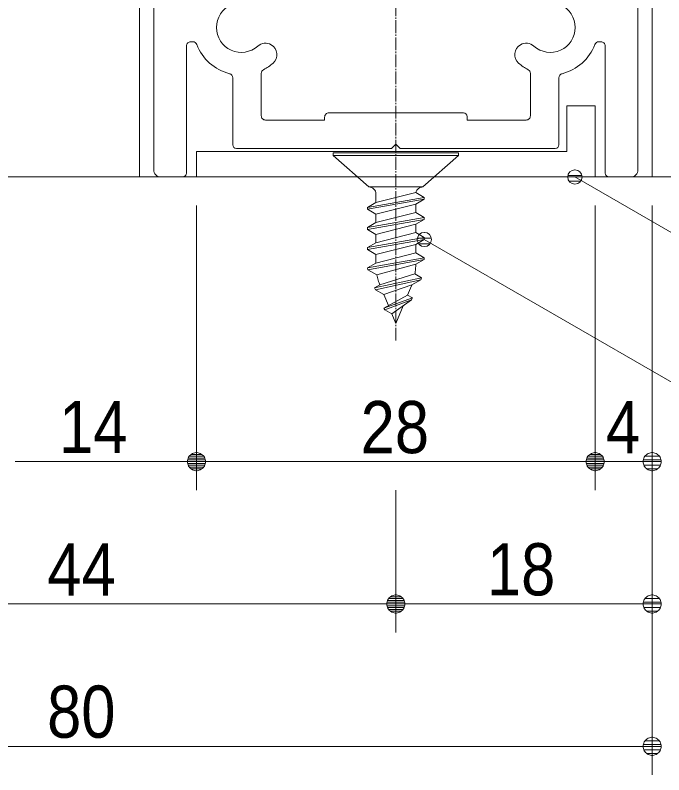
# Model space of a CAD drawing. Units: millimetres, scale not verified, with parts at other scales. Extents: x -6062 to 6062, y -3045 to 3045.
# Drawn here: x 803 to 1259, y -2420 to -1886 of the extents above; entities that cross this region are included whole.
import ezdxf
from ezdxf.enums import TextEntityAlignment as Align

# ---------------------------------------------------------------- set-up
doc = ezdxf.new("R2010")
doc.units = ezdxf.units.MM
doc.header["$LTSCALE"] = 20
doc.linetypes.add('CHAIN2', pattern=[12, 9, -1, 1, -1])
for name, color, linetype, lineweight in [('0-0_2寸法-1', 7, 'Continuous', 9), ('0-1_0', 7, 'Continuous', 9), ('0-2_2寸法-3', 7, 'Continuous', 9), ('0-4_3一般', 7, 'Continuous', 9)]:
    doc.layers.add(name, color=color, linetype=linetype, lineweight=lineweight)
doc.styles.add('ＭＳ Ｐゴシック', font='')
doc.styles.get('ＭＳ Ｐゴシック').set_extended_font_data('MS PGothic')

# ---------------------------------------------------------------- blocks, each defined once
blk = doc.blocks.new('グループ-57')
at = {"layer": '0-4_3一般', "linetype": 'CHAIN2'}
blk.add_line((57163.7, -29158.5), (57163.7, -42307.3), dxfattribs=at)
at = {"layer": '0-4_3一般'}
for p, q in [((53763.7, -29460), (53763.7, -39900)), ((60563.7, -39900), (60563.7, -29460)), ((54311.5, -38100), (54283.7, -38100)), ((60015.8, -38100), (60043.7, -38100)), ((54223.7, -38160), (54223.7, -39940)), ((60103.7, -39940), (60103.7, -38160)), ((54873.7, -39550), (54873.7, -38607.5)), ((55273.7, -39140), (55273.7, -38546)), ((59053.7, -39140), (59053.7, -38546)), ((59453.7, -39550), (59453.7, -38607.5)), ((56163.7, -39200), (56163.7, -39160)), ((58113.7, -39100), (56223.7, -39100)), ((58163.7, -39200), (58163.7, -39150)), ((56163.7, -39200), (55333.7, -39200)), ((58993.7, -39200), (58163.7, -39200)), ((57163.7, -39540), (57223.7, -39600)), ((59403.7, -39600), (57223.7, -39600)), ((54163.7, -40000), (53863.7, -40000)), ((60463.7, -40000), (60163.7, -40000))]:
    blk.add_line(p, q, dxfattribs=at)
blk.add_lwpolyline([(57163.7, -39540), (57103.7, -39600), (54923.7, -39600)], dxfattribs=at)
for centre, radius, start, end in [((54993.7, -37900), 350, 114.14194, 180), ((59333.7, -37900), 350, 0, 65.85806), ((54993.7, -37900), 350, 180, 245.85806), ((59333.7, -37900), 350, 294.14194, 0), ((54283.7, -38160), 60, 90, 135), ((54311.5, -38160), 60, 55.43241, 90), ((60015.8, -38160), 60, 90, 124.56759), ((60043.7, -38160), 60, 45, 90), ((54283.7, -38160), 60, 135, 180), ((54311.5, -38160), 60, 20.86482, 55.43241), ((54993.7, -37900), 670, 200.86482, 228.29494), ((54993.7, -37900), 350, 245.85806, 311.71611), ((55333, -38280.7), 160, 95.85806, 131.71611), ((55333, -38280.7), 160, 60, 95.85806), ((55333, -38280.7), 160, 5.85806, 60), ((58994.3, -38280.7), 160, 120, 174.14194), ((58994.3, -38280.7), 160, 84.14194, 120), ((58994.3, -38280.7), 160, 48.28389, 84.14194), ((59333.7, -37900), 350, 228.28389, 294.14194), ((59333.7, -37900), 670, 311.70506, 339.13518), ((60015.8, -38160), 60, 124.56759, 159.13518), ((60043.7, -38160), 60, 0, 45), ((55333, -38280.7), 160, 311.71611, 5.85806), ((58994.3, -38280.7), 160, 174.14194, 228.28389), ((54993.7, -37900), 670, 228.29494, 255.72505), ((54993.7, -37900), 670, 304.73755, 311.71611), ((59333.7, -37900), 670, 228.28389, 235.26245), ((59333.7, -37900), 670, 284.27495, 311.70506), ((55333.7, -38546), 60, 148.8795, 180), ((55333.7, -38546), 60, 117.75899, 148.8795), ((54993.7, -37900), 670, 297.75899, 304.73755), ((59333.7, -37900), 670, 235.26245, 242.24101), ((58993.7, -38546), 60, 31.1205, 62.24101), ((58993.7, -38546), 60, 0, 31.1205), ((54813.7, -38607.5), 60, 37.86252, 75.72505), ((54813.7, -38607.5), 60, 0, 37.86252), ((59513.7, -38607.5), 60, 142.13748, 180), ((59513.7, -38607.5), 60, 104.27495, 142.13748), ((55333.7, -39140), 60, 180, 225), ((56223.7, -39160), 60, 135, 180), ((56223.7, -39160), 60, 90, 135), ((58113.7, -39150), 50, 45, 90), ((58113.7, -39150), 50, 0, 45), ((58993.7, -39140), 60, 315, 0), ((55333.7, -39140), 60, 225, 270), ((58993.7, -39140), 60, 270, 315), ((54923.7, -39550), 50, 180, 225), ((54923.7, -39550), 50, 225, 270), ((59403.7, -39550), 50, 270, 315), ((59403.7, -39550), 50, 315, 0), ((53863.7, -39900), 100, 180, 225), ((60463.7, -39900), 100, 315, 0), ((53863.7, -39900), 100, 225, 270), ((54163.7, -39940), 60, 270, 315), ((54163.7, -39940), 60, 315, 0), ((60163.7, -39940), 60, 180, 225), ((60163.7, -39940), 60, 225, 270), ((60463.7, -39900), 100, 270, 315)]:
    blk.add_arc(centre, radius, start, end, dxfattribs=at)
blk = doc.blocks.new('グループ-66')
at = {"layer": '0-4_3一般'}
for p, q in [((53563.7, -40000), (53563.7, 18204.9)), ((60763.7, 18204.9), (60763.7, -40000)), ((60763.7, -40000), (53563.7, -40000))]:
    blk.add_line(p, q, dxfattribs=at)
blk = doc.blocks.new('グループ-74')
at = {"layer": '0-4_3一般'}
for p, q in [((57163.7, -39620), (57163.7, -39523.3)), ((56283.7, -39660), (56283.7, -39700)), ((56283.7, -39660), (58043.7, -39660)), ((56283.7, -39700), (56783.7, -40140)), ((56283.7, -39700), (58043.7, -39700)), ((57543.7, -40140), (58043.7, -39700)), ((58043.7, -39660), (58043.7, -39700)), ((57543.7, -40140), (56783.7, -40140)), ((57563.7, -40286.7), (56763.7, -40428)), ((56883.7, -40358.7), (56883.7, -40240)), ((57563.7, -40286.7), (57563.7, -40313.3)), ((56883.7, -40358.7), (56763.7, -40428)), ((56763.7, -40428), (56763.7, -40454.7)), ((56883.7, -40523.9), (57443.7, -40382.6)), ((57443.7, -40500.1), (57443.7, -40382.6)), ((56763.7, -40454.7), (56883.7, -40523.9)), ((56883.7, -40523.9), (56883.7, -40641.4)), ((57563.7, -40569.3), (56763.7, -40710.7)), ((56883.7, -40641.4), (56763.7, -40710.7)), ((57563.7, -40569.3), (57563.7, -40596)), ((56763.7, -40710.7), (56763.7, -40737.3)), ((56763.7, -40737.3), (56883.7, -40806.6)), ((56883.7, -40806.6), (57443.7, -40665.3)), ((57443.7, -40665.3), (57443.7, -40782.7)), ((57563.7, -40852), (56763.7, -40993.3)), ((56883.7, -40924.1), (56883.7, -40806.6)), ((57563.7, -40852), (57563.7, -40878.7)), ((56883.7, -40924.1), (56763.7, -40993.3)), ((56883.7, -41089.3), (57443.7, -40947.9)), ((57443.7, -40947.9), (57443.7, -41065.4)), ((56763.7, -40993.3), (56763.7, -41020)), ((56763.7, -41020), (56883.7, -41089.3)), ((56883.7, -41209.2), (56883.7, -41089.3)), ((56768, -41276), (57563.7, -41134.7)), ((57563.7, -41161.3), (56771.8, -41302.7)), ((57563.7, -41134.7), (57563.7, -41161.3)), ((56883.7, -41209.2), (56768, -41276)), ((56768, -41276), (56771.8, -41302.7)), ((56865.6, -41558.7), (57525.3, -41417.3)), ((56865.6, -41558.7), (56938.7, -41516.5)), ((56995, -41652.9), (57388.5, -41516.9)), ((57514.7, -41444), (57388.5, -41516.9)), ((56865.6, -41558.7), (56878.1, -41585.3)), ((56995, -41652.9), (56878.1, -41585.3)), ((57382.8, -41531), (57328.8, -41661.3)), ((57059.2, -41807.8), (56995, -41652.9)), ((57107.5, -41924.4), (57383.4, -41726.7)), ((57267.3, -41809.8), (57163.7, -42060)), ((57107.5, -41924.4), (57009.9, -41868)), ((57163.7, -42060), (57107.5, -41924.4))]:
    blk.add_line(p, q, dxfattribs=at)
for points in [[(57563.7, -40286.7), (57443.7, -40217.4), (56883.7, -40358.7)], [(56763.7, -40454.7), (57563.7, -40313.3), (57443.7, -40382.6)], [(57563.7, -40569.3), (57443.7, -40500.1), (56883.7, -40641.4)], [(56763.7, -40737.3), (57563.7, -40596), (57443.7, -40665.3)], [(57563.7, -40852), (57443.7, -40782.7), (56883.7, -40924.1)], [(56763.7, -41020), (57563.7, -40878.7), (57443.7, -40947.9)], [(57563.7, -41134.7), (57443.7, -41065.4), (56883.7, -41209.2)], [(56771.8, -41302.7), (56898, -41375.5), (57443.7, -41224.9), (57563.7, -41161.3)], [(57525.3, -41417.3), (57431.6, -41363.2), (56938.7, -41516.5)], [(57525.3, -41417.3), (57514.7, -41444), (56878.1, -41585.3)], [(56997.4, -41841.3), (57328.8, -41661.3), (57395.8, -41700)]]:
    blk.add_lwpolyline(points, dxfattribs=at)
blk.add_lwpolyline([(57395.8, -41700), (56997.4, -41841.3), (57009.9, -41868), (57383.4, -41726.7)], close=True, dxfattribs=at)
for centre, radius, start, end in [((56783.7, -40240), 100, 45, 90), ((56783.7, -40240), 100, 0, 45), ((57543.7, -40240), 100, 128.85337, 167.70674), ((57543.7, -40240), 100, 90, 128.85337), ((56643.7, -41224.9), 800, 350.04076, 355.02038), ((56643.7, -41224.9), 800, 355.02038, 0), ((57683.7, -41224.9), 800, 190.85321, 196.29264), ((57683.7, -41224.9), 800, 196.29264, 201.73206), ((56643.7, -41224.9), 800, 338.04607, 338.59214), ((56643.7, -41224.9), 800, 337.5, 338.04607)]:
    blk.add_arc(centre, radius, start, end, dxfattribs=at)
blk = doc.blocks.new('グループ-82')
at = {"layer": '0-4_3一般'}
for p, q in [((59563.7, -39000), (59563.7, -39640)), ((59963.7, -39000), (59563.7, -39000)), ((59963.7, -39000), (59963.7, -40000)), ((59563.7, -39640), (54363.7, -39640)), ((54363.7, -40000), (54363.7, -39640)), ((59963.7, -40000), (54363.7, -40000))]:
    blk.add_line(p, q, dxfattribs=at)
blk = doc.blocks.new('グループ-84')
at = {"layer": '0-4_3一般'}
for name in ['グループ-66', 'グループ-57', 'グループ-82', 'グループ-74']:
    blk.add_blockref(name, (0, 0), dxfattribs=at)
blk = doc.blocks.new('グループ-85')
at = {"layer": '0-4_3一般'}
blk.add_line((37563.7, -40000), (67963.7, -40000), dxfattribs=at)
blk = doc.blocks.new('グループ-86')
at = {"layer": '0-4_3一般'}
for name in ['グループ-84', 'グループ-85']:
    blk.add_blockref(name, (0, 0), dxfattribs=at)
blk = doc.blocks.new('_Dot')
at = {"layer": '0-1_0'}
for p, q in [((-10, 0), (-20, 0)), ((9.78, 2), (-9.78, 2)), ((7.99, 6), (-7.99, 6)), ((9.16, -3.98), (-9.16, -3.98)), ((6, -7.98), (-6, -7.98))]:
    blk.add_line(p, q, dxfattribs=at)
for points in [[(10, 0), (9.92, 1.25), (9.69, 2.49), (9.3, 3.68), (8.76, 4.82), (8.09, 5.88), (7.29, 6.85), (6.37, 7.71), (5.36, 8.44), (4.26, 9.05), (3.09, 9.51), (1.87, 9.82), (0.63, 9.98), (-0.63, 9.98), (-1.87, 9.82), (-3.09, 9.51), (-4.26, 9.05), (-5.36, 8.44), (-6.37, 7.71), (-7.29, 6.85), (-8.09, 5.88), (-8.76, 4.82), (-9.3, 3.68), (-9.69, 2.49), (-9.92, 1.25), (-10, 0), (0, 0)], [(-10, 0), (-9.92, -1.25), (-9.69, -2.49), (-9.3, -3.68), (-8.76, -4.82), (-8.09, -5.88), (-7.29, -6.85), (-6.37, -7.71), (-5.36, -8.44), (-4.26, -9.05), (-3.09, -9.51), (-1.87, -9.82), (-0.63, -9.98), (0.63, -9.98), (1.87, -9.82), (3.09, -9.51), (4.26, -9.05), (5.36, -8.44), (6.37, -7.71), (7.29, -6.85), (8.09, -5.88), (8.76, -4.82), (9.3, -3.68), (9.69, -2.49), (9.92, -1.25), (10, 0), (0, 0)]]:
    blk.add_lwpolyline(points, close=True, dxfattribs=at)

msp = doc.modelspace()

# ---------------------------------------------------------------- linework, layer by layer
at = {"layer": '0-0_2寸法-1'}
for p, q in [((930.68, -2020), (930.68, -2220)), ((930.68, -2020), (930.68, -2220)), ((1210.68, -2020), (1210.68, -2220)), ((1210.68, -2020), (1210.68, -2220)), ((1250.68, -2020), (1250.68, -2220)), ((803.4, -2200), (917.97, -2200)), ((1197.97, -2200), (943.4, -2200)), ((1223.4, -2200), (1237.97, -2200)), ((1070.68, -2220), (1070.68, -2320)), ((1070.68, -2220), (1070.68, -2320)), ((1250.68, -2220), (1250.68, -2320)), ((1057.97, -2300), (643.4, -2300)), ((1083.4, -2300), (1237.97, -2300)), ((1250.68, -2320), (1250.68, -2420)), ((463.4, -2400), (1237.97, -2400))]:
    msp.add_line(p, q, dxfattribs=at)
at = {"layer": '0-2_2寸法-3'}
for p, q in [((1196.6, -1995.01), (1196.26, -1995.01)), ((1196.6, -1995.01), (1196.26, -1995.01)), ((1201.32, -1999.01), (1191.53, -1999.01)), ((1200.42, -2003.01), (1192.43, -2003.01)), ((1095.58, -2042.94), (1085.79, -2042.94)), ((1090.86, -2038.94), (1090.51, -2038.94)), ((1090.86, -2038.94), (1090.51, -2038.94)), ((1094.68, -2046.94), (1086.69, -2046.94))]:
    msp.add_line(p, q, dxfattribs=at)
for points in [[(1196.43, -2000), (1369.63, -2100), (1567.19, -2100)], [(1090.68, -2043.93), (1361, -2200), (1678.17, -2200)]]:
    msp.add_lwpolyline(points, dxfattribs=at)
for centre in [(1196.43, -2000), (1196.43, -2000), (1090.68, -2043.93), (1090.68, -2043.93)]:
    msp.add_circle(centre, 5.01, dxfattribs=at)

# ---------------------------------------------------------------- block references
at = {"layer": '0-0_2寸法-1', "xscale": 0.6356201, "yscale": 0.6356201}
for p in [(930.68, -2200), (1210.68, -2200), (1250.68, -2200), (1070.68, -2300), (1250.68, -2300), (1250.68, -2400)]:
    msp.add_blockref('_Dot', p, dxfattribs=at)
at = {"layer": '0-0_2寸法-1', "xscale": 0.6356201, "yscale": 0.6356201, "rotation": 180}
for p in [(930.68, -2200), (1210.68, -2200), (1070.68, -2300)]:
    msp.add_blockref('_Dot', p, dxfattribs=at)
at = {"layer": '0-4_3一般', "xscale": 0.05, "yscale": 0.05}
msp.add_blockref('グループ-86', (-1787.5, 0), dxfattribs=at)

# ---------------------------------------------------------------- texts
at = {"layer": '0-0_2寸法-1', "style": 'ＭＳ Ｐゴシック', "width": 0.9}
for s, p in [('14', (834.26, -2204.96)), ('28', (1045.99, -2205.06)), ('4', (1218.29, -2205.06)), ('18', (1134.65, -2304.96)), ('44', (825.99, -2305.06)), ('80', (825.8, -2404.96))]:
    msp.add_text(s, height=36.66, dxfattribs=at).set_placement(p, align=Align.BOTTOM_LEFT)

doc.saveas('drawing.dxf')
